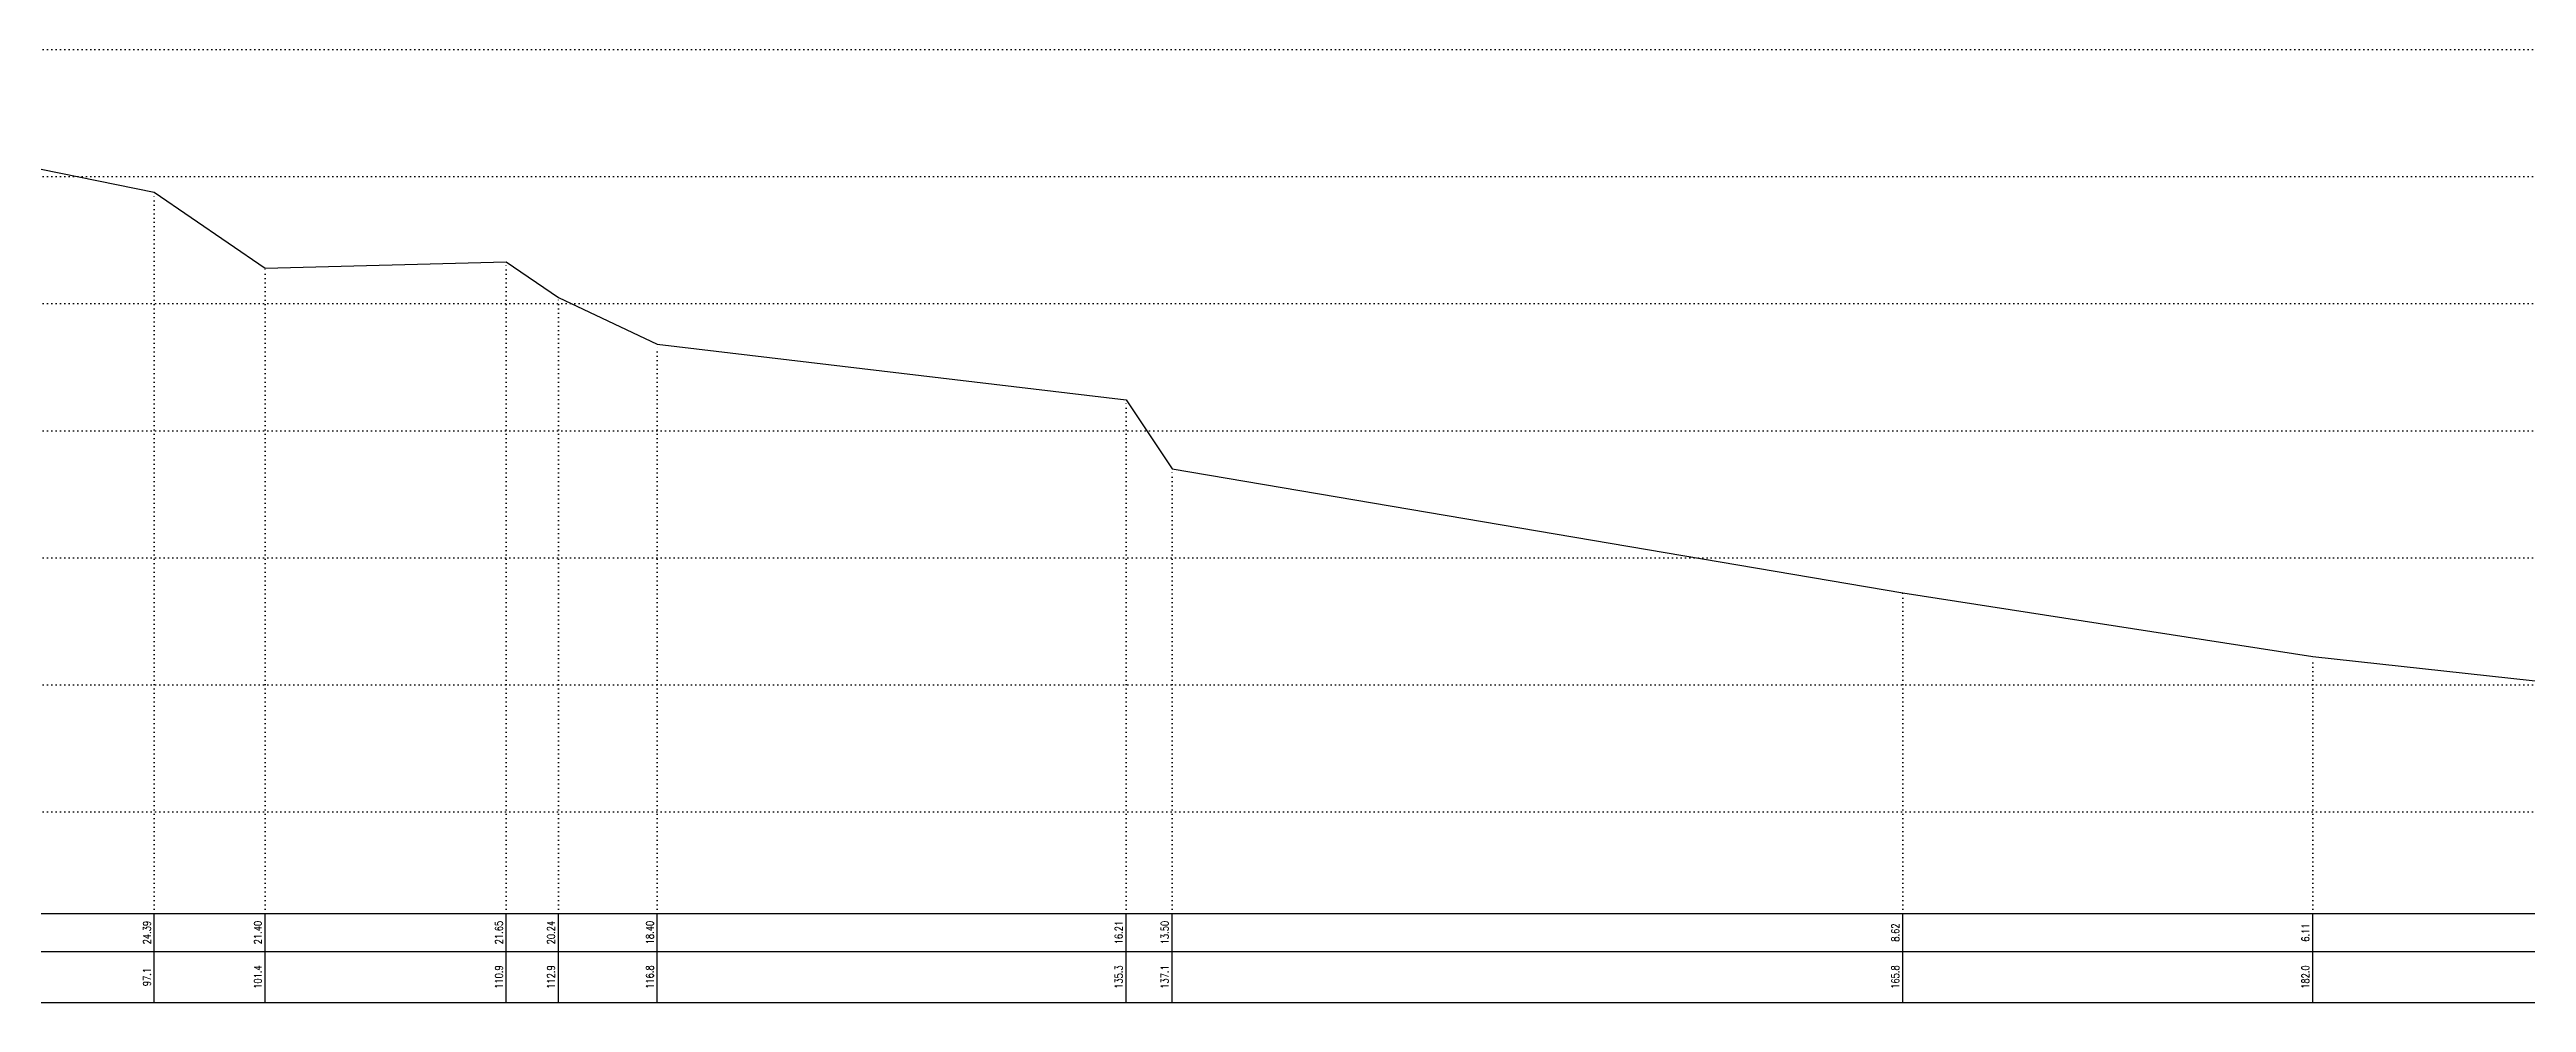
# Model space of a CAD drawing. Extents: x 391415 to 399140, y 3188456 to 3193760.
# Drawn here: x 392394 to 393368, y 3190103 to 3190478 of the extents above; entities that cross this region are included whole.
import ezdxf
from ezdxf.enums import TextEntityAlignment as Align

# ---------------------------------------------------------------- set-up
doc = ezdxf.new("R2010")
doc.units = 0
doc.linetypes.add('X4', pattern=[1.6, 0, -1.6])
for name, color, linetype in [('DMX', 1, 'CONTINUOUS'), ('zdm1', 2, 'CONTINUOUS'), ('ZDMT5', 3, 'CONTINUOUS')]:
    doc.layers.add(name, color=color, linetype=linetype)
doc.styles.add('HZ', font='rs.shx', dxfattribs={"width": 0.8, "bigfont": 'hztxt.shx'})

msp = doc.modelspace()

# ---------------------------------------------------------------- linework, layer by layer
at = {"layer": 'DMX', "linetype": 'Continuous', "flags": 128}
msp.add_lwpolyline([(391464.7, 3190410.87), (391647.81, 3190410.87), (391947.02, 3190453.87), (392309.58, 3190461.07), (392360.95, 3190436.87), (392435.24, 3190421.77), (392478.85, 3190391.87), (392573.68, 3190394.37), (392594.19, 3190380.27), (392633.07, 3190361.87), (392817.51, 3190339.97), (392835.59, 3190312.87), (393122.97, 3190264.11), (393284.31, 3190238.99), (393483.17, 3190217.3), (393784.28, 3190186.03), (394063.81, 3190177.85), (394284.24, 3190172.14), (394817.86, 3190172.98), (395343.28, 3190177.41)], dxfattribs=at)
at = {"layer": 'zdm1', "linetype": 'X4'}
for p, q in [((391449.7, 3190477.87), (398325.6, 3190477.87)), ((391449.7, 3190427.87), (398325.6, 3190427.87)), ((391449.7, 3190377.87), (398325.6, 3190377.87)), ((391449.7, 3190327.87), (398325.6, 3190327.87)), ((391449.7, 3190277.87), (398325.6, 3190277.87)), ((391449.7, 3190227.87), (398325.6, 3190227.87)), ((391449.7, 3190177.87), (398325.6, 3190177.87))]:
    msp.add_line(p, q, dxfattribs=at)
at = {"layer": 'zdm1', "linetype": 'Continuous'}
for p, q in [((391464.7, 3190137.87), (398315.6, 3190137.87)), ((391419.7, 3190122.87), (398315.6, 3190122.87)), ((391419.7, 3190102.87), (398315.6, 3190102.87))]:
    msp.add_line(p, q, dxfattribs=at)
at = {"layer": 'ZDMT5', "linetype": 'X4'}
for p, q in [((392435.24, 3190137.87), (392435.24, 3190421.77)), ((392573.68, 3190137.87), (392573.68, 3190394.37)), ((392478.85, 3190137.87), (392478.85, 3190391.87)), ((392594.19, 3190137.87), (392594.19, 3190380.27)), ((392633.07, 3190137.87), (392633.07, 3190361.87)), ((392817.51, 3190137.87), (392817.51, 3190339.97)), ((392835.59, 3190137.87), (392835.59, 3190312.87)), ((393122.97, 3190137.87), (393122.97, 3190264.11)), ((393284.31, 3190137.87), (393284.31, 3190238.99))]:
    msp.add_line(p, q, dxfattribs=at)
at = {"layer": 'ZDMT5', "linetype": 'Continuous'}
for p, q in [((392435.24, 3190102.87), (392435.24, 3190137.87)), ((392478.85, 3190102.87), (392478.85, 3190137.87)), ((392573.68, 3190102.87), (392573.68, 3190137.87)), ((392594.19, 3190102.87), (392594.19, 3190137.87)), ((392633.07, 3190102.87), (392633.07, 3190137.87)), ((392817.51, 3190102.87), (392817.51, 3190137.87)), ((392835.59, 3190102.87), (392835.59, 3190137.87)), ((393122.97, 3190102.87), (393122.97, 3190137.87)), ((393284.31, 3190102.87), (393284.31, 3190137.87))]:
    msp.add_line(p, q, dxfattribs=at)

# ---------------------------------------------------------------- texts
at = {"layer": 'ZDMT5', "linetype": 'Continuous', "style": 'HZ', "width": 0.8}
for s, p in [('24.39', (392434.74, 3190130.37)), ('21.40', (392478.35, 3190130.37)), ('21.65', (392573.18, 3190130.37)), ('20.24', (392593.69, 3190130.37)), ('18.40', (392632.57, 3190130.37)), ('16.21', (392817.01, 3190130.37)), ('13.50', (392835.09, 3190130.37)), ('8.62', (393122.47, 3190130.37)), ('6.11', (393283.81, 3190130.37)), ('97.1', (392434.74, 3190112.87)), ('101.4', (392478.35, 3190112.87)), ('110.9', (392573.18, 3190112.87)), ('112.9', (392593.69, 3190112.87)), ('116.8', (392632.57, 3190112.87)), ('135.3', (392817.01, 3190112.87)), ('137.1', (392835.09, 3190112.87)), ('165.8', (393122.47, 3190112.87)), ('182.0', (393283.81, 3190112.87))]:
    msp.add_text(s, height=3, rotation=90, dxfattribs=at).set_placement(p, align=Align.BOTTOM_CENTER)

doc.saveas('drawing.dxf')
